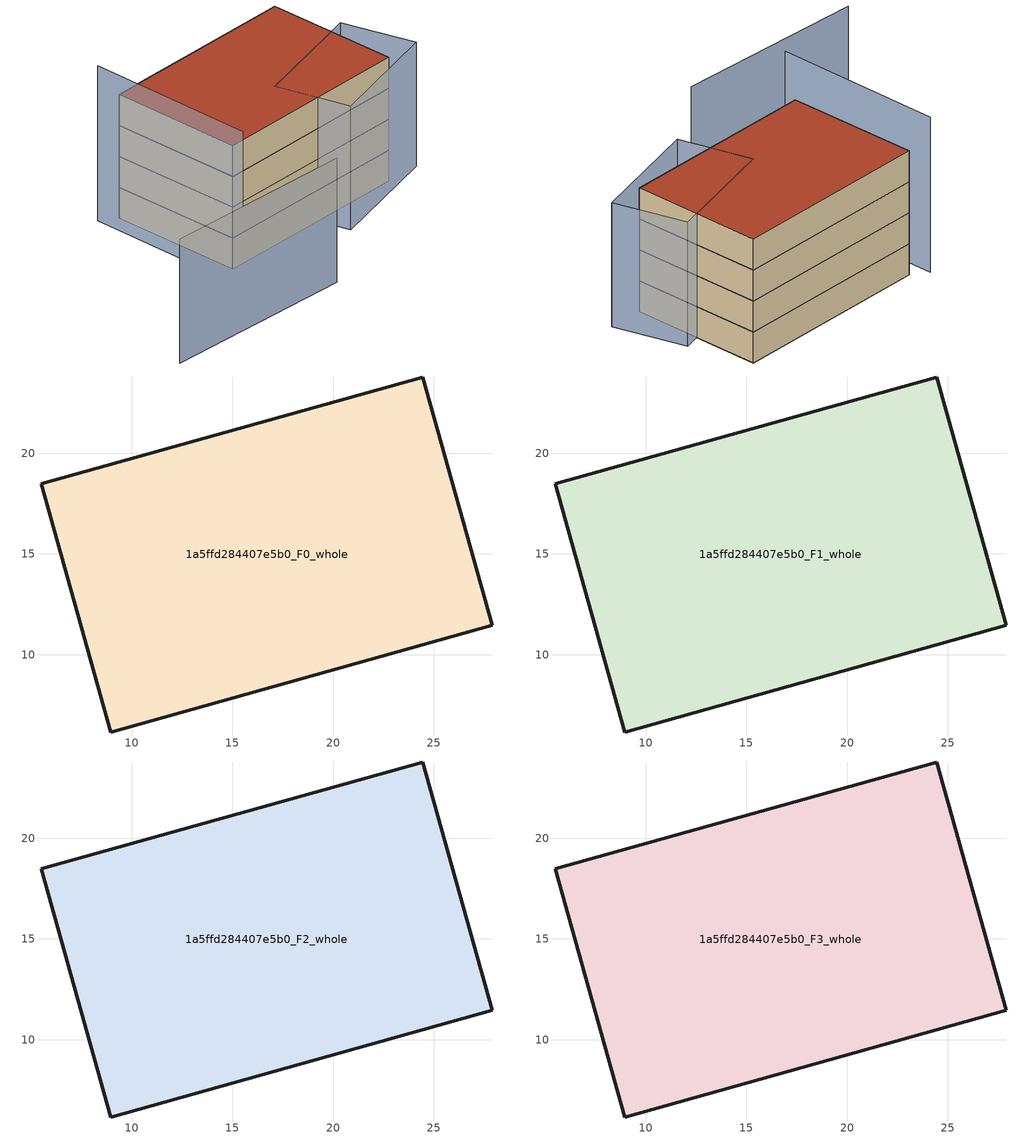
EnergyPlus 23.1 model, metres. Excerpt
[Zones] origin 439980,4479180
1a5ffd284407e5b0_F0_whole
 floor ground (EU_floor_Construction): 27.89,11.47 24.43,23.78 5.53,18.48 8.98,6.17 z0
 wall outside (EU_wall_Construction): 24.43,23.78 27.89,11.47 8.98,6.17 5.53,18.48 24.43,23.78 z0:3
1a5ffd284407e5b0_F1_whole
 floor to 1a5ffd284407e5b0_F0_whole (EU_floor_Construction): 27.88,11.47 24.43,23.78 5.53,18.48 8.98,6.17 z3
 wall outside (EU_wall_Construction): 24.43,23.78 27.89,11.47 8.98,6.17 5.53,18.48 24.43,23.78 z3:6
1a5ffd284407e5b0_F2_whole
 floor to 1a5ffd284407e5b0_F1_whole (EU_floor_Construction): 27.88,11.47 24.43,23.78 5.53,18.48 8.98,6.17 z6
 wall outside (EU_wall_Construction): 24.43,23.78 27.89,11.47 8.98,6.17 5.53,18.48 24.43,23.78 z6:9
1a5ffd284407e5b0_F3_whole
 floor to 1a5ffd284407e5b0_F2_whole (EU_floor_Construction): 27.88,11.47 24.43,23.78 5.53,18.48 8.98,6.17 z9
 wall outside (EU_wall_Construction): 24.43,23.78 27.89,11.47 8.98,6.17 5.53,18.48 24.43,23.78 z9:12
 roof outside (EU_roof_Construction): 24.43,23.78 27.89,11.47 8.98,6.17 5.53,18.48 z12
shading: -3.13,-4.51 15.15,-0.27 / 20.81,6.37 17.26,12.57 / 17.26,12.57 27.57,18.48 / 27.57,18.48 31.12,12.29 / 31.12,12.29 20.81,6.37 z0:12; 3.84,19.08 8.12,3.31 z0:15
[Building]
EU S2 Campaign: North Axis=0; Terrain=City; Solar Distribution=FullExterior
[Site:Location]
Madrid: Latitude=40.5; Longitude=-3.5; Time Zone=1; Elevation=609
[SizingPeriod:WeatherFileDays]
AnnualSizingPeriod: Begin Month=1; Begin Day of Month=1; End Month=12; End Day of Month=31; Day of Week for Start Day=Monday; Use Weather File Daylight Saving Period=No; Use Weather File Rain and Snow Indicators=No
[MATERIAL]
EU_InternalMass_Material: Roughness=MediumRough; Thickness=0.1; Conductivity=1; Density=1800; Specific Heat=900; Thermal Absorptance=0.9; Solar Absorptance=0.7; Visible Absorptance=0.7
[MATERIAL:NOMASS] Roughness=MediumRough; Thermal Absorptance=0.9; Solar Absorptance=0.7; Visible Absorptance=0.7
Name | Thermal Resistance
EU_wall_NoMass | 0.609216
EU_roof_NoMass | 0.513268
EU_floor_NoMass | 0.568163
[CONSTRUCTION]
EU_wall_Construction: EU_wall_NoMass
EU_roof_Construction: EU_roof_NoMass
EU_floor_Construction: EU_floor_NoMass
EU_InternalMass_Construction: EU_InternalMass_Material
[ZONE] Type=1; Multiplier=1; Ceiling Height=autocalculate; Floor Area=autocalculate; Part of Total Floor Area=Yes
Name | Volume
1a5ffd284407e5b0_F0_whole | 753.016
1a5ffd284407e5b0_F1_whole; 1a5ffd284407e5b0_F2_whole; 1a5ffd284407e5b0_F3_whole | 753.017
[INTERNALMASS] Construction=EU_InternalMass_Construction; Surface Area=251.006
Name | Zone or ZoneList
1a5ffd284407e5b0_F0_whole_EU_InternalMass | 1a5ffd284407e5b0_F0_whole
1a5ffd284407e5b0_F1_whole_EU_InternalMass | 1a5ffd284407e5b0_F1_whole
1a5ffd284407e5b0_F2_whole_EU_InternalMass | 1a5ffd284407e5b0_F2_whole
1a5ffd284407e5b0_F3_whole_EU_InternalMass | 1a5ffd284407e5b0_F3_whole
[OTHEREQUIPMENT] Fuel Type=Electricity; Design Level Calculation Method=Watts/Area; Power per Zone Floor Area=1; Fraction Latent=0; Fraction Radiant=0; Fraction Lost=0; Carbon Dioxide Generation Rate=0; EndUse Subcategory=EU_Step8_InternalGains
Name | Zone or ZoneList or Space or SpaceList | Schedule
EU_Step8_InternalGain_1a5ffd284407e5b0_F0_whole_f000 | 1a5ffd284407e5b0_F0_whole | EU_Step8_GainSchedule_1a5ffd284407e5b0_F0_whole_f000
EU_Step8_InternalGain_1a5ffd284407e5b0_F1_whole_f000 | 1a5ffd284407e5b0_F1_whole | EU_Step8_GainSchedule_1a5ffd284407e5b0_F1_whole_f000
EU_Step8_InternalGain_1a5ffd284407e5b0_F2_whole_f000 | 1a5ffd284407e5b0_F2_whole | EU_Step8_GainSchedule_1a5ffd284407e5b0_F2_whole_f000
EU_Step8_InternalGain_1a5ffd284407e5b0_F3_whole_f000 | 1a5ffd284407e5b0_F3_whole | EU_Step8_GainSchedule_1a5ffd284407e5b0_F3_whole_f000
[ZONEVENTILATION:DESIGNFLOWRATE] Schedule=EU_AlwaysOn; Design Flow Rate Calculation Method=AirChanges/Hour; Air Changes per Hour=0.752966; Ventilation Type=Natural; Fan Pressure Rise=0; Fan Total Efficiency=1; Constant Term Coefficient=1; Temperature Term Coefficient=0; Velocity Term Coefficient=0; Velocity Squared Term Coefficient=0; Minimum Indoor Temperature=-100; Maximum Indoor Temperature=100; Delta Temperature=-100; Minimum Outdoor Temperature=-100; Maximum Outdoor Temperature=100; Maximum Wind Speed=40
Name | Zone or ZoneList or Space or SpaceList
EU_ConstantAir_1a5ffd284407e5b0_F0_whole | 1a5ffd284407e5b0_F0_whole
EU_ConstantAir_1a5ffd284407e5b0_F1_whole | 1a5ffd284407e5b0_F1_whole
EU_ConstantAir_1a5ffd284407e5b0_F2_whole | 1a5ffd284407e5b0_F2_whole
EU_ConstantAir_1a5ffd284407e5b0_F3_whole | 1a5ffd284407e5b0_F3_whole
[HVACTEMPLATE:THERMOSTAT] Constant Heating Setpoint=20; Constant Cooling Setpoint=50
EU_HeatOnly_1a5ffd284407e5b0_F0_whole; EU_HeatOnly_1a5ffd284407e5b0_F1_whole; EU_HeatOnly_1a5ffd284407e5b0_F2_whole; EU_HeatOnly_1a5ffd284407e5b0_F3_whole
[HVACTEMPLATE:ZONE:IDEALLOADSAIRSYSTEM] System Availability Schedule=EU_AlwaysOn; Maximum Heating Supply Air Temperature=50; Minimum Cooling Supply Air Temperature=13; Maximum Heating Supply Air Humidity Ratio=0.0156; Minimum Cooling Supply Air Humidity Ratio=0.0077; Heating Limit=NoLimit; Cooling Limit=NoLimit; Heating Availability Schedule=EU_AlwaysOn; Cooling Availability Schedule=EU_CoolingOff; Dehumidification Control Type=ConstantSensibleHeatRatio; Cooling Sensible Heat Ratio=0.7; Dehumidification Setpoint=60; Humidification Control Type=None; Humidification Setpoint=30; Outdoor Air Method=None; Outdoor Air Flow Rate per Person=0.00944; Outdoor Air Flow Rate per Zone Floor Area=0; Outdoor Air Flow Rate per Zone=0; Demand Controlled Ventilation Type=None; Outdoor Air Economizer Type=NoEconomizer; Heat Recovery Type=None; Sensible Heat Recovery Effectiveness=0.7; Latent Heat Recovery Effectiveness=0.65
Name | Template Thermostat
1a5ffd284407e5b0_F0_whole | EU_HeatOnly_1a5ffd284407e5b0_F0_whole
1a5ffd284407e5b0_F1_whole | EU_HeatOnly_1a5ffd284407e5b0_F1_whole
1a5ffd284407e5b0_F2_whole | EU_HeatOnly_1a5ffd284407e5b0_F2_whole
1a5ffd284407e5b0_F3_whole | EU_HeatOnly_1a5ffd284407e5b0_F3_whole
[SIZING:ZONE] Zone Cooling Design Supply Air Temperature Input Method=SupplyAirTemperature; Zone Cooling Design Supply Air Temperature=13; Zone Heating Design Supply Air Temperature Input Method=SupplyAirTemperature; Zone Heating Design Supply Air Temperature=50; Zone Cooling Design Supply Air Humidity Ratio=0.008; Zone Heating Design Supply Air Humidity Ratio=0.008; Cooling Design Air Flow Method=DesignDay; Cooling Design Air Flow Rate=0; Cooling Minimum Air Flow per Zone Floor Area=0.000762; Cooling Minimum Air Flow=0; Cooling Minimum Air Flow Fraction=0.2; Heating Design Air Flow Method=DesignDay; Heating Design Air Flow Rate=0; Heating Maximum Air Flow per Zone Floor Area=0.002032; Heating Maximum Air Flow=0.141576; Heating Maximum Air Flow Fraction=0.3; Account for Dedicated Outdoor Air System=No; Dedicated Outdoor Air System Control Strategy=NeutralSupplyAir; Dedicated Outdoor Air Low Setpoint Temperature for Design=autosize; Dedicated Outdoor Air High Setpoint Temperature for Design=autosize; Zone Load Sizing Method=Sensible Load Only No Latent Load; Zone Latent Cooling Design Supply Air Humidity Ratio Input Method=HumidityRatioDifference; Zone Cooling Design Supply Air Humidity Ratio Difference=0.005; Zone Latent Heating Design Supply Air Humidity Ratio Input Method=HumidityRatioDifference; Zone Humidification Design Supply Air Humidity Ratio Difference=0.005
1a5ffd284407e5b0_F0_whole; 1a5ffd284407e5b0_F1_whole; 1a5ffd284407e5b0_F2_whole; 1a5ffd284407e5b0_F3_whole
[SCHEDULE:CONSTANT]
Name | Hourly Value
EU_AlwaysOn | 1
EU_CoolingOff | 0
[SCHEDULE:FILE] Column Number=1; Rows to Skip at Top=0; Number of Hours of Data=8760; Column Separator=Comma; Interpolate to Timestep=No; Minutes per Item=60; Adjust Schedule for Daylight Savings=Yes
Name | File
EU_Step8_GainSchedule_1a5ffd284407e5b0_F0_whole_f000 | ../../schedules/1a5ffd284407e5b0/1a5ffd284407e5b0_F0_whole_f000_gain.csv
EU_Step8_GainSchedule_1a5ffd284407e5b0_F1_whole_f000 | ../../schedules/1a5ffd284407e5b0/1a5ffd284407e5b0_F1_whole_f000_gain.csv
EU_Step8_GainSchedule_1a5ffd284407e5b0_F2_whole_f000 | ../../schedules/1a5ffd284407e5b0/1a5ffd284407e5b0_F2_whole_f000_gain.csv
EU_Step8_GainSchedule_1a5ffd284407e5b0_F3_whole_f000 | ../../schedules/1a5ffd284407e5b0/1a5ffd284407e5b0_F3_whole_f000_gain.csv
